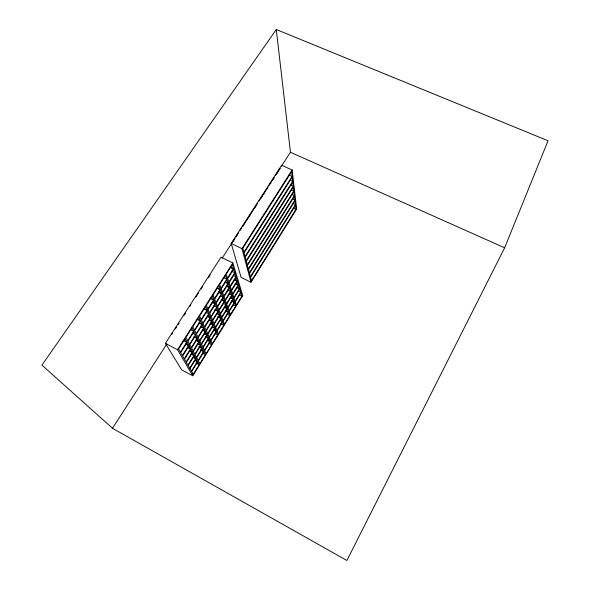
<?xml version="1.0" encoding="UTF-8"?>
<svg xmlns="http://www.w3.org/2000/svg" width="590" height="590" viewBox="0 0 590 590"><rect width="100%" height="100%" fill="white"/><g stroke="black" fill="none" stroke-linecap="round" stroke-linejoin="round"><path stroke-width="0.89" d="M504.634 247.807L548.058 140.767L276.282 29.5L41.942 365.129L112.484 428.274L346.898 560.5L504.634 247.807L290.45 152.264L276.282 29.5M191.654 373.418L193.24 374.259L199.191 364.709L197.68 361.913L195.29 360.652M205.423 354.701L199.877 363.61L198.38 360.8L203.985 351.817L205.423 354.701L202.274 353.049M211.604 344.781L206.109 353.602L204.678 350.711L210.232 341.817L211.604 344.781L208.462 343.151M217.717 334.965L212.275 343.697L210.918 340.718L216.419 331.905L217.717 334.965L215.365 333.756M223.78 325.238L218.389 333.888L217.098 330.828L222.548 322.096L223.78 325.238L220.653 323.637M229.776 315.598L224.436 324.168L223.212 321.026L228.61 312.383L229.776 315.598L226.663 314.02M234.621 302.751L235.727 306.055L230.432 314.544L229.274 311.314L234.621 302.751L232.268 301.571M241.937 296.077L236.376 305.008L235.277 301.704L240.904 292.699L241.937 296.077L239.614 294.919M296.003 209.266L251.495 280.729L250.558 277.226L295.524 205.209L296.003 209.266L293.584 208.145M192.775 375.771L242.726 295.546L232.851 262.956L221.036 257.174L165.392 343.358L181.705 369.878L192.775 375.771L177.502 349.737L165.392 343.358M251.001 282.263L296.667 208.919L292.146 170.001L281.629 165.252L231.192 243.441L241.118 277.396L251.001 282.263L241.974 248.656L292.146 170.001M189.692 368.16L195.799 358.418L194.339 355.711L191.079 354M202.193 348.211L196.5 357.297L195.047 354.575L200.799 345.416L202.193 348.211L198.97 346.529M208.521 338.1L202.894 347.097L201.507 344.295L207.201 335.223L208.521 338.1L205.313 336.44M214.797 328.092L209.214 336.993L207.901 334.11L213.536 325.134L214.797 328.092L212.393 326.86M219.812 315.141L221.007 318.172L215.483 326.993L214.229 324.028L219.812 315.141L217.4 313.91M227.157 308.356L221.685 317.088L220.498 314.042L226.029 305.244L227.157 308.356L224.768 307.147M232.18 295.443L233.249 298.629L227.829 307.279L226.708 304.16L232.18 295.443L228.979 293.835M239.606 288.473L233.913 297.567L232.851 294.366L238.611 285.206L239.606 288.473L237.232 287.293M294.934 200.15L249.393 272.846L248.493 269.453L294.469 196.234L294.934 200.15L292.463 199.007M189.936 368.58L196.028 358.845L197.458 361.5L191.433 371.147L188.166 365.535L194.339 355.711M208.735 338.557L203.107 347.54L204.465 350.276L210.025 341.367L208.735 338.557L206.33 337.31M214.996 328.556L209.428 337.451L210.711 340.275L216.228 331.447L214.996 328.556L211.795 326.919M233.411 299.137L228.006 307.774L229.104 310.834L234.459 302.257L233.411 299.137L231.037 297.943M239.769 288.989L234.083 298.075L235.115 301.202L240.742 292.19L239.769 288.989L236.605 287.419M203.771 351.382L198.152 360.379L196.736 357.724L202.414 348.653L203.771 351.382L200.585 349.715M222.364 321.624L216.899 330.363L215.675 327.465L221.191 318.652L222.364 321.624L219.989 320.422M228.441 311.896L223.027 320.554L221.869 317.575L227.334 308.85L228.441 311.896L225.284 310.303M295.457 204.605L250.418 276.703L249.541 273.384L295.007 200.77L295.457 204.605L293.009 203.476M197.68 361.913L191.669 371.553L193.24 374.259M194.103 355.276L187.922 365.114L186.359 362.43L192.606 352.503L194.103 355.276L191.654 353.985M199.155 342.112L200.578 344.966L194.818 354.14L193.328 351.36L199.155 342.112L196.087 340.519M205.63 331.816L206.987 334.759L201.286 343.837L199.87 340.976L205.63 331.816L202.355 330.127M212.046 321.631L213.337 324.655L207.687 333.645L206.338 330.695L212.046 321.631L209.597 320.377M219.62 314.647L214.03 323.549L212.747 320.518L218.403 311.542L219.62 314.647L217.201 313.415M225.845 304.735L220.306 313.556L219.096 310.436L224.694 301.549L225.845 304.735L223.433 303.518M232.01 294.926L226.523 303.651L225.38 300.457L230.919 291.659L232.01 294.926L229.606 293.724M237.423 281.334L238.448 284.675L232.681 293.85L231.597 290.582L237.423 281.334L234.193 279.734M294.395 195.6L248.346 268.907L247.424 265.441L293.923 191.603L294.395 195.6L291.903 194.457M190.835 349.228L192.362 352.06L186.108 361.995L184.508 359.244L190.835 349.228L187.731 347.599M197.466 338.726L198.919 341.647L193.085 350.91L191.566 348.063L197.466 338.726L195.143 337.517M205.416 331.344L199.641 340.511L198.188 337.583L204.029 328.335L205.416 331.344L202.355 329.766M211.84 321.144L206.124 330.216L204.745 327.199L210.527 318.047L211.84 321.144L209.391 319.883M218.204 311.041L212.54 320.023L211.235 316.926L216.958 307.862L218.204 311.041L214.944 309.389M224.502 301.04L218.897 309.934L217.658 306.748L223.322 297.78L224.502 301.04L221.25 299.403M229.628 287.802L230.742 291.136L225.196 299.941L224.023 296.681L229.628 287.802L227.18 286.578M237.261 280.788L231.428 290.051L230.321 286.711L236.214 277.374L237.261 280.788L234.835 279.594M293.85 190.954L247.276 264.881L246.34 261.341L293.37 186.875L293.85 190.954L291.526 189.892M189.029 345.865L182.612 355.991L184.25 358.801L190.592 348.764L189.029 345.865L185.887 344.221M202.385 324.773L196.477 334.11L197.96 337.104L203.808 327.848L202.385 324.773L200.047 323.571M197.23 338.254L191.322 347.606L189.766 344.7L195.74 335.268L197.23 338.254L194.125 336.639M210.313 317.545L204.524 326.713L203.115 323.622L208.971 314.389L210.313 317.545L207.23 315.975M216.759 307.353L211.021 316.424L209.686 313.253L215.483 304.101L216.759 307.353L213.683 305.797M223.131 297.257L217.459 306.24L216.191 302.98L221.929 293.923L223.131 297.257L220.667 296.018M229.451 287.256L223.831 296.151L222.629 292.81L228.308 283.849L229.451 287.256L226.995 286.039M236.044 276.821L230.137 286.165L229.008 282.75L234.975 273.325L236.044 276.821L233.596 275.611M293.289 186.211L246.185 260.773L245.219 257.151L292.802 182.044L293.289 186.211L290.944 185.142M186.912 341.949L180.407 352.186L178.556 349L185.142 338.667L186.912 341.949L183.733 340.29M193.727 331.226L187.664 340.769L185.902 337.473L192.045 327.841L193.727 331.226L190.555 329.589M200.475 320.613L194.471 330.053L192.797 326.661L198.874 317.132L200.475 320.613L197.311 318.991M207.149 310.111L201.212 319.456L199.619 315.96L205.63 306.534L207.149 310.111L204 308.511M213.757 299.72L207.879 308.968L206.367 305.377L212.319 296.047L213.757 299.72L210.615 298.134M220.299 289.432L214.48 298.584L213.049 294.897L218.934 285.663L220.299 289.432L217.164 287.861M226.774 279.247L221.014 288.304L219.657 284.528L225.483 275.39L226.774 279.247L223.647 277.698M233.529 268.612L227.482 278.133L226.199 274.262L232.32 264.659L233.529 268.612L230.417 267.086M292.139 176.417L243.921 252.269L242.837 248.176L291.585 171.712L292.139 176.417L288.938 174.965M213.971 300.258L208.1 309.492L209.472 312.737L215.276 303.577L213.971 300.258L210.047 298.274M188.771 345.401L182.347 355.534L180.673 352.658L187.17 342.429L188.771 345.401L185.629 343.749M195.504 334.781L189.515 344.228L187.922 341.249L193.977 331.72L195.504 334.781L192.362 333.158M202.156 324.271L196.234 333.623L194.722 330.555L200.711 321.122L202.156 324.271L199.029 322.664M208.749 313.873L202.886 323.128L201.448 319.964L207.378 310.635L208.749 313.873L205.63 312.287M221.729 293.385L215.984 302.456L214.694 299.123L220.498 289.978L221.729 293.385L218.632 291.836M228.124 283.296L222.437 292.271L221.213 288.857L226.958 279.808L228.124 283.296L225.033 281.762M234.805 272.764L228.824 282.197L227.666 278.701L233.706 269.188L234.805 272.764L231.501 271.135M292.721 181.366L245.064 256.569L244.083 252.867L292.22 177.111L292.721 181.366L290.346 180.289M177.502 349.737L232.851 262.956M112.484 428.274L166.822 344M222.15 258.184L235.115 238.08M236.612 235.764L238.603 232.674M240.101 230.351L241.598 228.035M243.087 225.712L245.086 222.622M246.583 220.299L251.067 213.344M252.564 211.021L257.55 203.292M259.04 200.976L264.025 193.24M265.522 190.924L267.513 187.827M269.011 185.511L270.508 183.188M272.005 180.872L273.996 177.782M275.493 175.459L279.977 168.504M281.474 166.181L290.45 152.264M233.065 241.443L234.053 239.901M236.037 236.833L237.519 234.532M242.468 226.855L243.958 224.547M245.44 222.246L246.922 219.945M248.412 217.636L250.389 214.568M251.384 213.034L252.373 211.5M254.843 207.658L256.827 204.59M260.787 198.446L262.27 196.138M263.752 193.837L265.242 191.536M266.724 189.235L268.214 186.927M270.191 183.859L271.673 181.55M273.163 179.249L274.151 177.715M276.127 174.647L278.111 171.572M279.1 170.038L280.088 168.504M171.668 334.574L172.612 333.114M175.274 328.984L176.705 326.779M178.128 324.574L179.072 323.099M184.073 315.362L185.481 313.172M189.965 306.225L190.894 304.787M195.924 296.999L198.41 293.134M201.138 288.908L202.621 286.615M208.277 277.853L210.232 274.829M231.192 243.441L241.974 248.656M230.602 267.661L232.932 268.811M236.044 283.488L238.448 284.675M235.417 283.62L237.807 284.808M226 282.699L227.541 283.466M238.397 291.025L240.742 292.19M228.315 289.919L230.742 291.136M227.681 290.044L230.107 291.261M217.371 288.414L219.716 289.587M230.071 297.043L233.249 298.629M218.831 292.375L221.154 293.54M231.317 300.686L234.459 302.257M233.397 304.882L235.727 306.055M222.253 300.325L223.876 301.143M224.156 307.243L226.538 308.445M212.164 302.006L215.276 303.577M212.378 302.537L214.701 303.71M225.469 310.79L227.829 311.985M215.962 310.303L217.585 311.129M204.229 309.035L206.589 310.237M217.813 316.55L221.007 318.172M218.802 317.435L220.394 318.246M208.218 316.867L209.752 317.656M210.099 322.995L213.337 324.655M211.117 323.888L212.732 324.721M197.554 319.507L199.922 320.724M213.845 330.23L216.228 331.447M200.711 326.255L203.808 327.848M200.939 326.742L203.255 327.937M204.553 333.505L206.987 334.759M204.774 333.969L206.389 334.803M207.643 340.135L210.025 341.367M207.061 340.172L209.443 341.404M195.851 340.054L198.919 341.647M198.137 343.697L200.578 344.966M197.554 343.727L199.988 344.995M200.003 347.392L201.61 348.233M183.999 340.769L186.381 342.016M200.806 350.15L203.196 351.397M187.48 347.134L190.592 348.764M190.054 350.844L192.362 352.06M189.53 350.895L191.839 352.105M193.373 357.149L195.799 358.418M193.608 357.577L195.224 358.425M195.061 360.232L197.458 361.5M196.028 363.042L199.191 364.709"/></g></svg>
